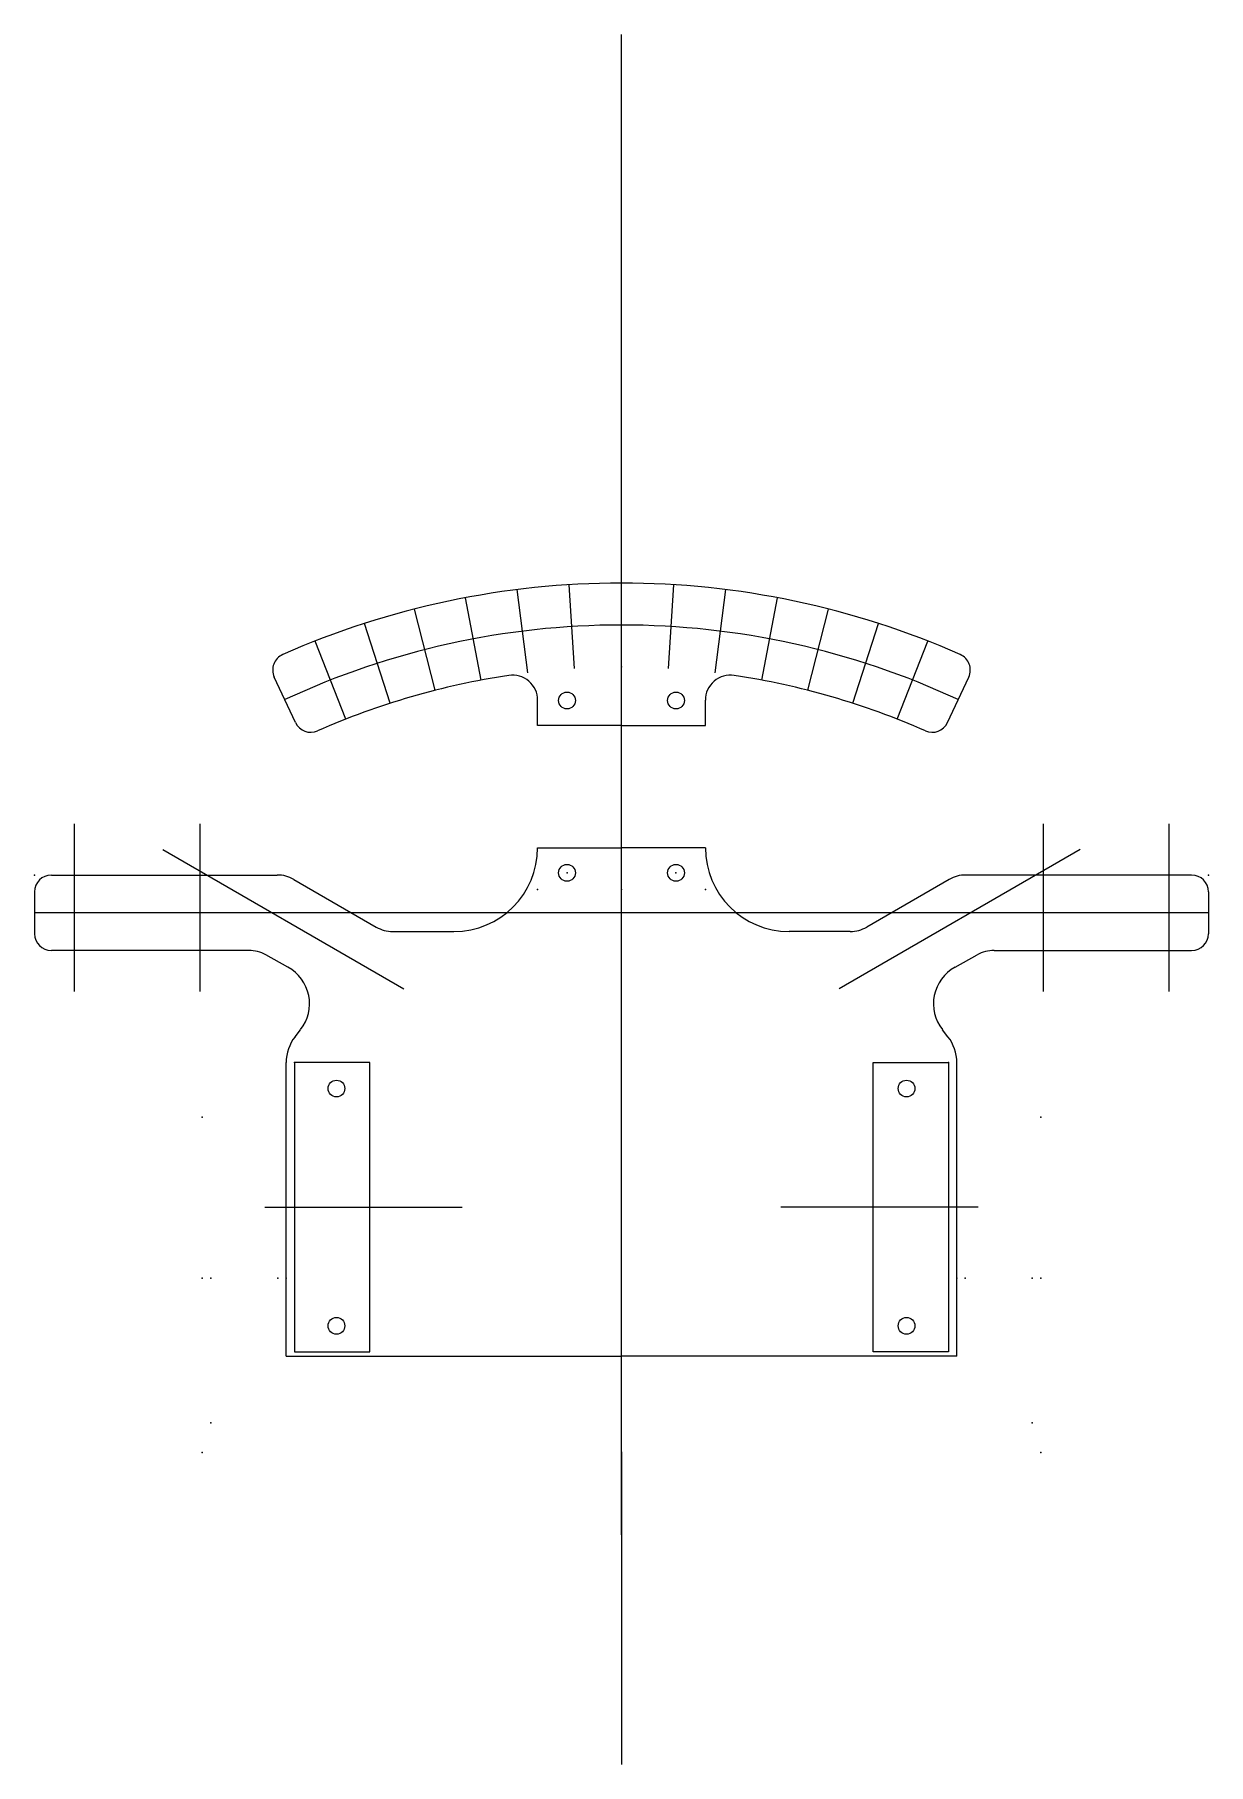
# Model space of a CAD drawing. Header units: centimetres. Extents: x -7 to 7, y -3.7 to 16.9.
import ezdxf

# ---------------------------------------------------------------- set-up
doc = ezdxf.new("R2010")
doc.units = ezdxf.units.CM
doc.header["$MEASUREMENT"] = 0
doc.layers.add('基板外形(ロボトレース) v23_CPU基板', color=7, linetype='Continuous')

msp = doc.modelspace()

# ---------------------------------------------------------------- linework, layer by layer
at = {"layer": '基板外形(ロボトレース) v23_CPU基板'}
for p, q in [((0, -0.985), (0, 16.907)), ((0, 0.023), (0, 10.686)), ((-0.561, 9.347), (-0.623, 10.345)), ((0.561, 9.347), (0.623, 10.345)), ((-1.673, 9.208), (-1.859, 10.19)), ((-1.119, 9.295), (-1.243, 10.287)), ((1.119, 9.295), (1.243, 10.287)), ((1.673, 9.208), (1.859, 10.19)), ((-2.221, 9.086), (-2.468, 10.055)), ((2.221, 9.086), (2.468, 10.055)), ((-2.76, 8.931), (-3.066, 9.883)), ((2.76, 8.931), (3.066, 9.883)), ((-3.288, 8.742), (-3.653, 9.673)), ((3.288, 8.742), (3.653, 9.673)), ((-3.887, 8.701), (-4.141, 9.244)), ((3.887, 8.701), (4.141, 9.244)), ((-1, 8.706), (-1, 8.967)), ((1, 8.706), (1, 8.967)), ((-1, 8.665), (-1, 8.706)), ((1, 8.665), (1, 8.706)), ((0, 8.665), (-1, 8.665)), ((0, 8.665), (1, 8.665)), ((-6.53, 7.492), (-6.53, 5.492)), ((-5.03, 7.492), (-5.03, 5.492)), ((5.03, 7.492), (5.03, 5.492)), ((6.53, 7.492), (6.53, 5.492)), ((-5.471, 7.187), (-2.595, 5.527)), ((-1, 7.209), (0, 7.209)), ((1, 7.209), (0, 7.209)), ((5.471, 7.187), (2.595, 5.527)), ((-6.8, 6.883), (-4.107, 6.883)), ((-3.907, 6.829), (-2.927, 6.263)), ((3.907, 6.829), (2.927, 6.263)), ((6.8, 6.883), (4.107, 6.883)), ((-7, 6.683), (-7, 6.183)), ((7, 6.683), (7, 6.183)), ((7, 6.433), (-7, 6.433)), ((-2.727, 6.209), (-2, 6.209)), ((2.727, 6.209), (2, 6.209)), ((-4.445, 5.983), (-6.8, 5.983)), ((-3.979, 5.784), (-4.242, 5.93)), ((3.979, 5.784), (4.242, 5.93)), ((4.445, 5.983), (6.8, 5.983)), ((-3.894, 4.954), (-3.827, 5.038)), ((3.894, 4.954), (3.827, 5.038)), ((-4, 1.146), (-4, 4.646)), ((-3, 4.646), (-3.9, 4.646)), ((-3.9, 4.646), (-3.9, 1.196)), ((-3, 1.196), (-3, 4.646)), ((3, 1.196), (3, 4.646)), ((3, 4.646), (3.9, 4.646)), ((3.9, 4.646), (3.9, 1.196)), ((4, 1.146), (4, 4.646)), ((-4.252, 2.921), (-1.9, 2.921)), ((4.252, 2.921), (1.9, 2.921)), ((-4, 1.146), (0, 1.146)), ((-3.9, 1.196), (-3, 1.196)), ((4, 1.146), (0, 1.146)), ((3.9, 1.196), (3, 1.196)), ((0, 0), (0, -3.725))]:
    msp.add_line(p, q, dxfattribs=at)
for centre in [(-0.65, 8.965), (0.65, 8.965), (-0.65, 6.909), (0.65, 6.909), (-3.4, 4.336), (3.4, 4.336), (-3.4, 1.506), (3.4, 1.506)]:
    msp.add_circle(centre, 0.1, dxfattribs=at)
for centre, radius, start, end in [((0, 0.365), 10, 90, 113.8306), ((0, 0.365), 10, 66.1694, 90), ((0, 0.365), 9.5, 90, 115), ((0, 0.365), 9.5, 65, 90), ((-3.96, 9.329), 0.2, 113.8306, 205), ((3.96, 9.329), 0.2, 335, 66.1694), ((0, 0.365), 9, 98.5936, 113.7543), ((-1.3, 8.967), 0.3, 0, 98.5936), ((1.3, 8.967), 0.3, 81.4064, 180), ((0, 0.365), 9, 66.2457, 81.4064), ((-3.706, 8.785), 0.2, 205, 293.7543), ((3.706, 8.785), 0.2, 246.2457, 335), ((-2, 7.209), 1, 270, 0), ((2, 7.209), 1, 180, 270), ((-6.8, 6.683), 0.2, 90, 180), ((-4.107, 6.483), 0.4, 60, 90), ((4.107, 6.483), 0.4, 90, 120), ((6.8, 6.683), 0.2, 360, 90), ((-2.727, 6.609), 0.4, 240, 270), ((2.727, 6.609), 0.4, 270, 300), ((-6.8, 6.183), 0.2, 180, 270), ((6.8, 6.183), 0.2, 270, 360), ((-4.441, 5.583), 0.4, 60.1578, 90.5365), ((-4.221, 5.347), 0.5, 321.9491, 61.0297), ((4.221, 5.347), 0.5, 118.9703, 218.0509), ((4.441, 5.583), 0.4, 89.4635, 119.8422), ((-3.5, 4.646), 0.5, 141.9491, 180), ((3.5, 4.646), 0.5, 0, 38.0509)]:
    msp.add_arc(centre, radius, start, end, dxfattribs=at)
for p in [(0, 9.365), (-7, 6.883), (-0.65, 6.909), (0.65, 6.909), (7, 6.883), (-1, 6.709), (0, 6.709), (0, 6.709), (0, 6.709), (0, 6.709), (1, 6.709), (-3.9, 4.646), (3.9, 4.646), (-5, 3.996), (5, 3.996), (-3.9, 2.921), (-3.9, 2.921), (-3, 2.921), (3, 2.921), (3.9, 2.921), (3.9, 2.921), (-5, 2.073), (-5, 2.073), (-4.9, 2.073), (-4.1, 2.073), (-4, 2.073), (4, 2.073), (4.1, 2.073), (4.9, 2.073), (5, 2.073), (5, 2.073), (-4.9, 0.348), (4.9, 0.348), (0, 0), (0, 0), (0, 0), (-5, -0.004), (5, -0.004)]:
    msp.add_point(p, dxfattribs=at)

doc.saveas('drawing.dxf')
